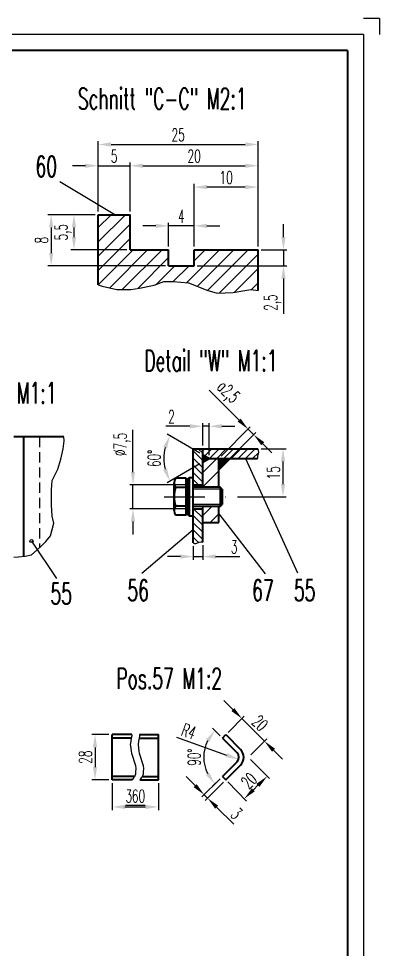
# Model space of a CAD drawing. Extents: x -1561 to -720, y 5788 to 6382.
# Drawn here: x -833.2 to -720.4, y 6090.7 to 6381.8 of the extents above; entities that cross this region are included whole.
import ezdxf

# ---------------------------------------------------------------- set-up
doc = ezdxf.new("R2010")
doc.units = 0
doc.linetypes.add('STRICHPUNKT', pattern=[25.4, 12.7, -6.35, 0, -6.35])
doc.linetypes.add('VERDECKT', pattern=[9.525, 6.35, -3.175])
doc.layers.get('Defpoints').update_dxf_attribs({"linetype": 'CONTINUOUS'})
for name, color, linetype, lineweight in [('ACHSE', 150, 'STRICHPUNKT', 25), ('BEM', 6, 'CONTINUOUS', 25), ('SCHRAFFUR', 252, 'CONTINUOUS', 13), ('TEXT_7', 1, 'CONTINUOUS', 60), ('VERDECKT', 2, 'VERDECKT', 25), ('VOLL_03', 6, 'CONTINUOUS', 25), ('VOLL_05', 7, 'CONTINUOUS', 40)]:
    doc.layers.add(name, color=color, linetype=linetype, lineweight=lineweight)
doc.styles.add('ROMANS', font='romans.shx', dxfattribs={"width": 0.6, "height": 80})
doc.styles.get("Standard").update_dxf_attribs({"font": 'romans.shx', "width": 0.6})
doc.dimstyles.get("Standard").update_dxf_attribs({"dimtxt": 4, "dimasz": 4, "dimexe": 1, "dimexo": 1, "dimgap": 1, "dimtad": 1, "dimdsep": 46, "dimtxsty": 'Standard', "dimcen": 0, "dimclrd": 256, "dimclre": 256, "dimclrt": 256, "dimazin": 0, "dimtfac": 1, "dimtmove": 0, "dimatfit": 3, "dimfxl": 0, "dimtolj": 1, "dimtzin": 0, "dimarcsym": 0})

# ---------------------------------------------------------------- blocks, each defined once
blk = doc.blocks.new('*D144')
at = {"layer": 'BEM', "lineweight": -2}
for p, q in [((-757.39, 6247.28), (-749.53, 6247.28)), ((-750.53, 6243.28), (-750.53, 6236.28)), ((-764.76, 6232.28), (-749.53, 6232.28))]:
    blk.add_line(p, q, dxfattribs=at)
at = {"layer": 'BEM'}
for points in [[(-751.2, 6243.28), (-749.86, 6243.28), (-750.53, 6247.28)], [(-751.2, 6236.28), (-749.86, 6236.28), (-750.53, 6232.28)]]:
    blk.add_solid(points, dxfattribs=at)
at = {"layer": 'Defpoints', "color": 0}
for p in [(-758.39, 6247.28), (-765.76, 6232.28), (-750.53, 6232.28)]:
    blk.add_point(p, dxfattribs=at)
at = {"layer": 'BEM', "insert": (-753.53, 6239.78), "char_height": 4, "attachment_point": 5, "rotation": 90}
blk.add_mtext('\\A1;15', dxfattribs=at)
blk = doc.blocks.new('*D16')
at = {"layer": 'BEM', "lineweight": -2}
for p, q in [((-812.33, 6335.81), (-816.33, 6335.81)), ((-808.33, 6321.51), (-808.33, 6336.81)), ((-808.33, 6335.81), (-798.33, 6335.81)), ((-798.33, 6321.51), (-798.33, 6336.81)), ((-794.33, 6335.81), (-790.33, 6335.81))]:
    blk.add_line(p, q, dxfattribs=at)
at = {"layer": 'BEM'}
for points in [[(-812.33, 6336.48), (-812.33, 6335.14), (-808.33, 6335.81)], [(-794.33, 6336.48), (-794.33, 6335.14), (-798.33, 6335.81)]]:
    blk.add_solid(points, dxfattribs=at)
at = {"layer": 'Defpoints', "color": 0}
for p in [(-798.33, 6335.81), (-808.33, 6320.51), (-798.33, 6320.51)]:
    blk.add_point(p, dxfattribs=at)
at = {"layer": 'BEM', "insert": (-803.33, 6338.81), "char_height": 4, "attachment_point": 5}
blk.add_mtext('\\A1;5', dxfattribs=at)
blk = doc.blocks.new('*D15')
at = {"layer": 'BEM', "lineweight": -2}
for p, q in [((-809.33, 6320.51), (-824.05, 6320.51)), ((-823.05, 6316.51), (-823.05, 6308.51)), ((-787.33, 6304.51), (-824.05, 6304.51))]:
    blk.add_line(p, q, dxfattribs=at)
at = {"layer": 'BEM'}
for points in [[(-823.71, 6316.51), (-822.38, 6316.51), (-823.05, 6320.51)], [(-823.71, 6308.51), (-822.38, 6308.51), (-823.05, 6304.51)]]:
    blk.add_solid(points, dxfattribs=at)
at = {"layer": 'Defpoints', "color": 0}
for p in [(-808.33, 6320.51), (-823.05, 6304.51), (-786.33, 6304.51)]:
    blk.add_point(p, dxfattribs=at)
at = {"layer": 'BEM', "insert": (-826.05, 6312.51), "char_height": 4, "attachment_point": 5, "rotation": 90}
blk.add_mtext('\\A1;8', dxfattribs=at)
blk = doc.blocks.new('*D14')
at = {"layer": 'BEM', "lineweight": -2}
for p, q in [((-809.33, 6320.51), (-816.91, 6320.51)), ((-815.91, 6316.51), (-815.91, 6313.51)), ((-799.33, 6309.51), (-816.91, 6309.51))]:
    blk.add_line(p, q, dxfattribs=at)
at = {"layer": 'BEM'}
for points in [[(-816.58, 6316.51), (-815.25, 6316.51), (-815.91, 6320.51)], [(-816.58, 6313.51), (-815.25, 6313.51), (-815.91, 6309.51)]]:
    blk.add_solid(points, dxfattribs=at)
at = {"layer": 'Defpoints', "color": 0}
for p in [(-808.33, 6320.51), (-815.91, 6309.51), (-798.33, 6309.51)]:
    blk.add_point(p, dxfattribs=at)
at = {"layer": 'BEM', "insert": (-819.3, 6315.01), "char_height": 4, "attachment_point": 5, "rotation": 90}
blk.add_mtext('\\A1;5,5', dxfattribs=at)
blk = doc.blocks.new('*D11')
at = {"layer": 'BEM', "lineweight": -2}
for p, q in [((-790.33, 6317.01), (-794.33, 6317.01)), ((-786.33, 6310.51), (-786.33, 6318.01)), ((-778.33, 6317.01), (-786.33, 6317.01)), ((-778.33, 6310.51), (-778.33, 6318.01)), ((-774.33, 6317.01), (-770.33, 6317.01))]:
    blk.add_line(p, q, dxfattribs=at)
at = {"layer": 'BEM'}
for points in [[(-790.33, 6317.68), (-790.33, 6316.35), (-786.33, 6317.01)], [(-774.33, 6317.68), (-774.33, 6316.35), (-778.33, 6317.01)]]:
    blk.add_solid(points, dxfattribs=at)
at = {"layer": 'Defpoints', "color": 0}
for p in [(-786.33, 6317.01), (-786.33, 6309.51), (-778.33, 6309.51)]:
    blk.add_point(p, dxfattribs=at)
at = {"layer": 'BEM', "insert": (-782.33, 6320.01), "char_height": 4, "attachment_point": 5}
blk.add_mtext('\\A1;4', dxfattribs=at)
blk = doc.blocks.new('*D71')
at = {"layer": 'BEM', "lineweight": -2}
for p, q in [((-797.46, 6240.03), (-797.46, 6253.23)), ((-779.63, 6236.03), (-798.46, 6236.03)), ((-797.46, 6228.53), (-797.46, 6236.03)), ((-779.63, 6228.53), (-798.46, 6228.53)), ((-797.46, 6224.53), (-797.46, 6220.53))]:
    blk.add_line(p, q, dxfattribs=at)
at = {"layer": 'BEM'}
for points in [[(-798.12, 6240.03), (-796.79, 6240.03), (-797.46, 6236.03)], [(-798.12, 6224.53), (-796.79, 6224.53), (-797.46, 6228.53)]]:
    blk.add_solid(points, dxfattribs=at)
at = {"layer": 'Defpoints', "color": 0}
for p in [(-797.46, 6236.03), (-778.63, 6236.03), (-778.63, 6228.53)]:
    blk.add_point(p, dxfattribs=at)
at = {"layer": 'BEM', "insert": (-800.84, 6248.63), "char_height": 4, "attachment_point": 5, "rotation": 90}
blk.add_mtext('\\A1;%%c7,5', dxfattribs=at)
blk = doc.blocks.new('*D63')
at = {"layer": 'BEM', "lineweight": -2}
for p, q in [((-776.5, 6245.93), (-786.79, 6251.87)), ((-776.5, 6242.63), (-786.79, 6236.69))]:
    blk.add_line(p, q, dxfattribs=at)
blk.add_arc((-773.63, 6244.28), 14.19, 166.2067, 193.7933, dxfattribs=at)
at = {"layer": 'BEM'}
for points in [[(-788.03, 6247.91), (-786.79, 6247.41), (-785.92, 6251.37)], [(-786.79, 6241.15), (-788.03, 6240.65), (-785.92, 6237.19)]]:
    blk.add_solid(points, dxfattribs=at)
at = {"layer": 'Defpoints', "color": 0}
for p in [(-787.6, 6246.74), (-775.63, 6245.43), (-773.63, 6244.28), (-773.63, 6244.28), (-775.63, 6243.13)]:
    blk.add_point(p, dxfattribs=at)
at = {"layer": 'BEM', "insert": (-790.82, 6244.28), "char_height": 4, "attachment_point": 5, "rotation": 90}
blk.add_mtext('\\A1;60°', dxfattribs=at)
blk = doc.blocks.new('*D183')
at = {"layer": 'BEM', "lineweight": -2}
for p, q in [((-803.96, 6142.75), (-803.96, 6134.28)), ((-789.5, 6142.75), (-789.5, 6134.28)), ((-799.96, 6135.28), (-793.5, 6135.28))]:
    blk.add_line(p, q, dxfattribs=at)
at = {"layer": 'BEM'}
for points in [[(-799.96, 6135.95), (-799.96, 6134.62), (-803.96, 6135.28)], [(-793.5, 6135.95), (-793.5, 6134.62), (-789.5, 6135.28)]]:
    blk.add_solid(points, dxfattribs=at)
at = {"layer": 'Defpoints', "color": 0}
for p in [(-803.96, 6143.75), (-789.5, 6143.75), (-789.5, 6135.28)]:
    blk.add_point(p, dxfattribs=at)
at = {"layer": 'BEM', "insert": (-796.73, 6138.68), "char_height": 4, "attachment_point": 5}
blk.add_mtext('\\A1;{\\L360}', dxfattribs=at)
blk = doc.blocks.new('*D182')
at = {"layer": 'BEM', "lineweight": -2}
for p, q in [((-804.96, 6157.89), (-810.33, 6157.89)), ((-809.33, 6153.89), (-809.33, 6147.75)), ((-804.96, 6143.75), (-810.33, 6143.75))]:
    blk.add_line(p, q, dxfattribs=at)
at = {"layer": 'BEM'}
for points in [[(-810, 6153.89), (-808.66, 6153.89), (-809.33, 6157.89)], [(-810, 6147.75), (-808.66, 6147.75), (-809.33, 6143.75)]]:
    blk.add_solid(points, dxfattribs=at)
at = {"layer": 'Defpoints', "color": 0}
for p in [(-803.96, 6157.89), (-809.33, 6143.75), (-803.96, 6143.75)]:
    blk.add_point(p, dxfattribs=at)
at = {"layer": 'BEM', "insert": (-812.33, 6150.82), "char_height": 4, "attachment_point": 5, "rotation": 90}
blk.add_mtext('\\A1;28', dxfattribs=at)
blk = doc.blocks.new('*D218')
at = {"layer": 'BEM', "lineweight": -2}
for p, q in [((-750.38, 6313.51), (-750.38, 6317.51)), ((-757.33, 6309.51), (-749.38, 6309.51)), ((-750.38, 6309.51), (-750.38, 6304.51)), ((-777.33, 6304.51), (-749.38, 6304.51)), ((-750.38, 6300.51), (-750.38, 6289.48))]:
    blk.add_line(p, q, dxfattribs=at)
at = {"layer": 'BEM'}
for points in [[(-751.05, 6313.51), (-749.71, 6313.51), (-750.38, 6309.51)], [(-751.05, 6300.51), (-749.71, 6300.51), (-750.38, 6304.51)]]:
    blk.add_solid(points, dxfattribs=at)
at = {"layer": 'Defpoints', "color": 0}
for p in [(-758.33, 6309.51), (-778.33, 6304.51), (-750.38, 6304.51)]:
    blk.add_point(p, dxfattribs=at)
at = {"layer": 'BEM', "insert": (-753.76, 6293), "char_height": 4, "attachment_point": 5, "rotation": 90}
blk.add_mtext('\\A1;2,5', dxfattribs=at)
blk = doc.blocks.new('*D217')
at = {"layer": 'BEM', "lineweight": -2}
for p, q in [((-808.33, 6321.51), (-808.33, 6343.47)), ((-758.33, 6310.51), (-758.33, 6343.47)), ((-804.33, 6342.47), (-762.33, 6342.47))]:
    blk.add_line(p, q, dxfattribs=at)
at = {"layer": 'BEM'}
for points in [[(-804.33, 6343.14), (-804.33, 6341.8), (-808.33, 6342.47)], [(-762.33, 6343.14), (-762.33, 6341.8), (-758.33, 6342.47)]]:
    blk.add_solid(points, dxfattribs=at)
at = {"layer": 'Defpoints', "color": 0}
for p in [(-758.33, 6342.47), (-808.33, 6320.51), (-758.33, 6309.51)]:
    blk.add_point(p, dxfattribs=at)
at = {"layer": 'BEM', "insert": (-783.33, 6345.47), "char_height": 4, "attachment_point": 5}
blk.add_mtext('\\A1;25', dxfattribs=at)
blk = doc.blocks.new('*D216')
at = {"layer": 'BEM', "lineweight": -2}
for p, q in [((-798.33, 6321.51), (-798.33, 6336.81)), ((-794.33, 6335.81), (-762.33, 6335.81)), ((-758.33, 6310.51), (-758.33, 6336.81))]:
    blk.add_line(p, q, dxfattribs=at)
at = {"layer": 'BEM'}
for points in [[(-794.33, 6336.48), (-794.33, 6335.14), (-798.33, 6335.81)], [(-762.33, 6336.48), (-762.33, 6335.14), (-758.33, 6335.81)]]:
    blk.add_solid(points, dxfattribs=at)
at = {"layer": 'Defpoints', "color": 0}
for p in [(-758.33, 6335.81), (-798.33, 6320.51), (-758.33, 6309.51)]:
    blk.add_point(p, dxfattribs=at)
at = {"layer": 'BEM', "insert": (-778.33, 6338.81), "char_height": 4, "attachment_point": 5}
blk.add_mtext('\\A1;20', dxfattribs=at)
blk = doc.blocks.new('*D215')
at = {"layer": 'BEM', "lineweight": -2}
for p, q in [((-778.33, 6310.51), (-778.33, 6330.13)), ((-762.33, 6329.13), (-774.33, 6329.13)), ((-758.33, 6310.51), (-758.33, 6330.13))]:
    blk.add_line(p, q, dxfattribs=at)
at = {"layer": 'BEM'}
for points in [[(-774.33, 6329.8), (-774.33, 6328.46), (-778.33, 6329.13)], [(-762.33, 6329.8), (-762.33, 6328.46), (-758.33, 6329.13)]]:
    blk.add_solid(points, dxfattribs=at)
at = {"layer": 'Defpoints', "color": 0}
for p in [(-778.33, 6329.13), (-778.33, 6309.51), (-758.33, 6309.51)]:
    blk.add_point(p, dxfattribs=at)
at = {"layer": 'BEM', "insert": (-768.33, 6332.13), "char_height": 4, "attachment_point": 5}
blk.add_mtext('\\A1;10', dxfattribs=at)
blk = doc.blocks.new('*D214')
at = {"layer": 'BEM', "lineweight": -2}
for p, q in [((-778.63, 6216.89), (-778.63, 6212.58)), ((-775.63, 6217.14), (-775.63, 6212.58)), ((-782.63, 6213.58), (-786.63, 6213.58)), ((-778.63, 6213.58), (-775.63, 6213.58)), ((-771.63, 6213.58), (-764.03, 6213.58))]:
    blk.add_line(p, q, dxfattribs=at)
at = {"layer": 'BEM'}
for points in [[(-782.63, 6214.25), (-782.63, 6212.91), (-778.63, 6213.58)], [(-771.63, 6214.25), (-771.63, 6212.91), (-775.63, 6213.58)]]:
    blk.add_solid(points, dxfattribs=at)
at = {"layer": 'Defpoints', "color": 0}
for p in [(-778.63, 6217.89), (-775.63, 6218.14), (-775.63, 6213.58)]:
    blk.add_point(p, dxfattribs=at)
at = {"layer": 'BEM', "insert": (-765.83, 6216.58), "char_height": 4, "attachment_point": 5}
blk.add_mtext('\\A1;3', dxfattribs=at)
blk = doc.blocks.new('*D213')
at = {"layer": 'BEM', "lineweight": -2}
for p, q in [((-779.63, 6254.33), (-787.23, 6254.33)), ((-775.63, 6248.28), (-775.63, 6255.33)), ((-773.63, 6254.33), (-775.63, 6254.33)), ((-773.63, 6245.28), (-773.63, 6255.33)), ((-769.63, 6254.33), (-765.63, 6254.33))]:
    blk.add_line(p, q, dxfattribs=at)
at = {"layer": 'BEM'}
for points in [[(-779.63, 6255), (-779.63, 6253.66), (-775.63, 6254.33)], [(-769.63, 6255), (-769.63, 6253.66), (-773.63, 6254.33)]]:
    blk.add_solid(points, dxfattribs=at)
at = {"layer": 'Defpoints', "color": 0}
for p in [(-775.63, 6254.33), (-775.63, 6247.28), (-773.63, 6244.28)]:
    blk.add_point(p, dxfattribs=at)
at = {"layer": 'BEM', "insert": (-785.43, 6257.33), "char_height": 4, "attachment_point": 5}
blk.add_mtext('\\A1;2', dxfattribs=at)
blk = doc.blocks.new('*D212')
at = {"layer": 'BEM', "lineweight": -2}
for p, q in [((-764.28, 6256.29), (-773.62, 6265.62)), ((-769.92, 6244.99), (-760.75, 6254.16)), ((-759.69, 6251.69), (-761.45, 6253.46)), ((-768.16, 6243.22), (-758.98, 6252.4)), ((-756.86, 6248.86), (-754.03, 6246.03))]:
    blk.add_line(p, q, dxfattribs=at)
at = {"layer": 'BEM'}
for points in [[(-763.81, 6256.76), (-764.75, 6255.81), (-761.45, 6253.46)], [(-756.39, 6249.33), (-757.33, 6248.39), (-759.69, 6251.69)]]:
    blk.add_solid(points, dxfattribs=at)
at = {"layer": 'Defpoints', "color": 0}
for p in [(-761.45, 6253.46), (-770.63, 6244.28), (-768.86, 6242.51)]:
    blk.add_point(p, dxfattribs=at)
at = {"layer": 'BEM', "insert": (-767.97, 6264.76), "char_height": 4, "attachment_point": 5, "rotation": 315}
blk.add_mtext('\\A1;a2,5', dxfattribs=at)
blk = doc.blocks.new('*D211')
at = {"layer": 'BEM', "lineweight": -2}
blk.add_line((-783.81, 6157.08), (-768.18, 6151.49), dxfattribs=at)
at = {"layer": 'BEM'}
blk.add_solid([(-767.96, 6152.12), (-768.4, 6150.86), (-764.41, 6150.15)], dxfattribs=at)
at = {"layer": 'Defpoints', "color": 0}
for p in [(-766.3, 6150.82), (-764.41, 6150.15)]:
    blk.add_point(p, dxfattribs=at)
at = {"layer": 'BEM', "insert": (-779.98, 6158.89), "char_height": 4, "attachment_point": 5, "rotation": 340.3406}
blk.add_mtext('\\A1;R4', dxfattribs=at)
blk = doc.blocks.new('*D210')
at = {"layer": 'BEM', "lineweight": -2}
for p, q in [((-778.01, 6141.94), (-780.84, 6144.77)), ((-770.19, 6144.1), (-775.89, 6138.4)), ((-769.12, 6143.04), (-774.83, 6137.34)), ((-775.18, 6139.11), (-774.12, 6138.05)), ((-771.29, 6135.22), (-765.92, 6129.85))]:
    blk.add_line(p, q, dxfattribs=at)
at = {"layer": 'BEM'}
for points in [[(-777.54, 6142.41), (-778.48, 6141.47), (-775.18, 6139.11)], [(-770.82, 6135.69), (-771.76, 6134.75), (-774.12, 6138.05)]]:
    blk.add_solid(points, dxfattribs=at)
at = {"layer": 'Defpoints', "color": 0}
for p in [(-769.48, 6144.81), (-768.42, 6143.75), (-774.12, 6138.05)]:
    blk.add_point(p, dxfattribs=at)
at = {"layer": 'BEM', "insert": (-765.07, 6133.24), "char_height": 4, "attachment_point": 5, "rotation": 315}
blk.add_mtext('\\A1;3', dxfattribs=at)
blk = doc.blocks.new('*D209')
at = {"layer": 'BEM', "lineweight": -2}
for p, q in [((-766.22, 6165.75), (-769.05, 6168.57)), ((-767.71, 6158.6), (-762.68, 6163.63)), ((-763.39, 6162.92), (-756.32, 6155.85)), ((-760.64, 6151.53), (-755.61, 6156.55)), ((-753.49, 6153.02), (-750.66, 6150.19))]:
    blk.add_line(p, q, dxfattribs=at)
at = {"layer": 'BEM'}
for points in [[(-765.75, 6166.22), (-766.69, 6165.28), (-763.39, 6162.92)], [(-753.02, 6153.49), (-753.96, 6152.55), (-756.32, 6155.85)]]:
    blk.add_solid(points, dxfattribs=at)
at = {"layer": 'Defpoints', "color": 0}
for p in [(-768.42, 6157.89), (-756.32, 6155.85), (-761.35, 6150.82)]:
    blk.add_point(p, dxfattribs=at)
at = {"layer": 'BEM', "insert": (-757.73, 6161.5), "char_height": 4, "attachment_point": 5, "rotation": 315}
blk.add_mtext('\\A1;20', dxfattribs=at)
blk = doc.blocks.new('*D208')
at = {"layer": 'BEM', "lineweight": -2}
for p, q in [((-760.65, 6150.1), (-754.8, 6144.13)), ((-767.8, 6143.11), (-761.95, 6137.13)), ((-759.79, 6140.65), (-758.36, 6142.04))]:
    blk.add_line(p, q, dxfattribs=at)
at = {"layer": 'BEM'}
for points in [[(-758.83, 6142.52), (-757.9, 6141.57), (-755.5, 6144.84)], [(-760.26, 6141.12), (-759.33, 6140.17), (-762.65, 6137.85)]]:
    blk.add_solid(points, dxfattribs=at)
at = {"layer": 'Defpoints', "color": 0}
for p in [(-761.35, 6150.82), (-768.5, 6143.83), (-755.5, 6144.84)]:
    blk.add_point(p, dxfattribs=at)
at = {"layer": 'BEM', "insert": (-761.17, 6143.49), "char_height": 4, "attachment_point": 5, "rotation": 44.3488}
blk.add_mtext('\\A1;20', dxfattribs=at)
blk = doc.blocks.new('*D207')
at = {"layer": 'BEM', "lineweight": -2}
for p, q in [((-770.19, 6157.54), (-772.55, 6159.91)), ((-770.19, 6144.1), (-772.55, 6141.73))]:
    blk.add_line(p, q, dxfattribs=at)
blk.add_arc((-763.47, 6150.82), 11.85, 154.4323, 205.5677, dxfattribs=at)
at = {"layer": 'BEM'}
for points in [[(-774.7, 6156.32), (-773.61, 6155.55), (-771.85, 6159.2)], [(-773.61, 6146.09), (-774.7, 6145.32), (-771.85, 6142.44)]]:
    blk.add_solid(points, dxfattribs=at)
at = {"layer": 'Defpoints', "color": 0}
for p in [(-769.48, 6156.83), (-764.88, 6152.23), (-764.88, 6149.41), (-774.91, 6147.75), (-769.48, 6144.81)]:
    blk.add_point(p, dxfattribs=at)
at = {"layer": 'BEM', "insert": (-778.32, 6150.82), "char_height": 4, "attachment_point": 5, "rotation": 90}
blk.add_mtext('\\A1;90°', dxfattribs=at)

msp = doc.modelspace()

# ---------------------------------------------------------------- hatches: boundary and pattern name
at = {"layer": 'SCHRAFFUR'}
h = msp.add_hatch(dxfattribs=at)
h.set_pattern_fill('ANSI31', color=256, style=0)
h.set_pattern_definition([(45, (50, 2042.6136), (-2.245064, 2.245064), [])])
h.paths.add_polyline_path([(-798.3288, 6320.51), (-808.3288, 6320.51), (-808.3288, 6298.5609), (-807.0735, 6298.2023), (-802.4952, 6297.0907), (-798.179, 6297.0907), (-795.4317, 6297.5484), (-790.8538, 6298.4639), (-787.8453, 6299.5755), (-784.9021, 6299.5755), (-780.0622, 6299.1833), (-777.119, 6298.0062), (-774.3721, 6296.8946), (-771.1672, 6295.9788), (-766.1314, 6296.1753), (-762.4691, 6296.8291), (-760.6377, 6297.0907), (-758.3288, 6296.7462), (-758.3288, 6309.51), (-778.3288, 6309.51), (-778.3288, 6304.51), (-786.3288, 6304.51), (-786.3288, 6309.51), (-798.3288, 6309.51)])
h = msp.add_hatch(dxfattribs=at)
h.set_pattern_fill('ANSI31', color=256, scale=0.5, angle=90, style=0)
h.set_pattern_definition([(135, (1072.7961, 1577.647), (-1.122532, -1.122532), [])])
h.paths.add_polyline_path([(-778.6316, 6236.0298), (-775.6316, 6236.0298), (-775.6316, 6247.2798), (-778.6316, 6247.2798)])
h.paths.add_polyline_path([(-775.6316, 6228.5298), (-778.6316, 6228.5298), (-778.6316, 6217.8946), (-778.1861, 6217.7196), (-777.8134, 6217.7196), (-777.5151, 6217.7941), (-776.9934, 6217.9857), (-776.7378, 6218.0604), (-776.2481, 6218.1667), (-775.8434, 6218.1667), (-775.6316, 6218.1365)])
h = msp.add_hatch(dxfattribs=at)
h.set_pattern_fill('ANSI31', color=256, scale=0.5, style=0)
h.set_pattern_definition([(45, (1072.7961, 1577.647), (-1.122532, 1.122532), [])])
h.paths.add_polyline_path([(-775.6316, 6247.2798), (-775.6316, 6245.4345), (-773.6316, 6244.2798), (-758.5121, 6244.2798), (-758.5121, 6244.7406), (-758.4813, 6245.0109), (-758.4813, 6245.1194), (-758.2361, 6246.0999), (-758.2188, 6246.2853), (-758.2727, 6246.741), (-758.3269, 6246.988), (-758.3996, 6247.2798)])
for points in [[(-775.6316, 6245.4345), (-775.6316, 6243.1251), (-773.6316, 6244.2798)], [(-770.6316, 6240.7443), (-767.096, 6244.2798), (-770.6316, 6244.2798)]]:
    msp.add_hatch(color=256, dxfattribs=at).paths.add_polyline_path(points)
h = msp.add_hatch(dxfattribs=at)
h.set_pattern_fill('ANSI31', color=256, style=0)
h.set_pattern_definition([(45, (1072.796, 1577.647), (-2.245064, 2.245064), [])])
h.paths.add_polyline_path([(-775.6316, 6235.2798), (-770.6316, 6235.2798), (-770.6316, 6244.2798), (-773.6316, 6244.2798), (-775.6316, 6243.1251)])
h.paths.add_polyline_path([(-775.6316, 6224.2798), (-770.6316, 6224.2798), (-770.6316, 6229.2798), (-775.6316, 6229.2798)])

# ---------------------------------------------------------------- linework, layer by layer
at = {"layer": 'ACHSE'}
msp.add_line((-787.6923, 6232.2798), (-765.7617, 6232.2798), dxfattribs=at)
at = {"layer": 'BEM'}
for p, q in [((-803.1673, 6320.51), (-820.3376, 6330.7817)), ((-762.2765, 6244.2798), (-746.0053, 6208.5141)), ((-770.6316, 6226.9445), (-756.0695, 6208.1548)), ((-778.6316, 6221.9343), (-794.6557, 6208.316)), ((-829.2077, 6218.4501), (-821.3934, 6206.7304))]:
    msp.add_line(p, q, dxfattribs=at)
for points in [[(-808.3288, 6298.5609), (-807.0735, 6298.2023), (-802.4952, 6297.0907), (-798.179, 6297.0907), (-795.4317, 6297.5484), (-790.8538, 6298.4639), (-787.8453, 6299.5755), (-784.9021, 6299.5755), (-780.0622, 6299.1833), (-777.119, 6298.0062), (-774.3721, 6296.8946), (-771.1672, 6295.9788), (-766.1314, 6296.1753), (-762.4691, 6296.8291), (-760.6377, 6297.0907), (-758.3288, 6296.7462)], [(-834.7329, 6213.3527), (-833.3608, 6213.4647), (-831.1703, 6213.6766), (-829.1918, 6214.1712), (-827.4253, 6215.6549), (-826.2242, 6216.8559), (-824.7404, 6218.3395), (-823.2565, 6220.1058), (-822.1965, 6224.062), (-822.6913, 6226.2522), (-822.9738, 6229.7141), (-822.9738, 6234.4476), (-822.7619, 6237.4148), (-820.9954, 6240.8766), (-820.0062, 6244.0559), (-819.2995, 6247.3058), (-819.017, 6249.7784), (-819.087, 6250.9934)], [(-758.3941, 6247.2798), (-758.3731, 6247.1735), (-758.3269, 6246.988), (-758.2727, 6246.741), (-758.2188, 6246.2853), (-758.2419, 6246.0382), (-758.2649, 6245.8759), (-758.3191, 6245.7677), (-758.4273, 6245.3352), (-758.4813, 6245.119), (-758.4813, 6245.0109), (-758.5121, 6244.7406), (-758.5121, 6244.6092), (-758.5121, 6244.5011), (-758.4806, 6244.2798)], [(-778.6316, 6217.8946), (-778.1861, 6217.7196), (-777.8134, 6217.7196), (-777.5151, 6217.7941), (-776.9934, 6217.9857), (-776.7378, 6218.0604), (-776.2481, 6218.1667), (-775.8434, 6218.1667), (-775.6316, 6218.1365)], [(-797.7886, 6157.8906), (-797.838, 6157.5387), (-797.9727, 6156.7755), (-798.1299, 6155.8999), (-798.2871, 6154.7999), (-798.1524, 6153.6326), (-798.0625, 6152.7571), (-797.9054, 6152.0612), (-797.5237, 6150.8714), (-797.0522, 6149.4571), (-796.6481, 6148.2), (-796.5807, 6147.1898), (-796.6481, 6146.3143), (-796.6481, 6145.5286), (-796.9624, 6144.7429), (-797.2768, 6144.3613), (-797.6926, 6143.7485)], [(-795.3875, 6157.8906), (-795.4369, 6157.5387), (-795.5716, 6156.7755), (-795.7289, 6155.8999), (-795.886, 6154.7999), (-795.7513, 6153.6326), (-795.6615, 6152.7571), (-795.5043, 6152.0612), (-795.1227, 6150.8714), (-794.6511, 6149.4571), (-794.247, 6148.2), (-794.1796, 6147.1898), (-794.247, 6146.3143), (-794.247, 6145.5286), (-794.5613, 6144.7429), (-794.8757, 6144.3613), (-795.2915, 6143.7485)]]:
    msp.add_lwpolyline(points, dxfattribs=at)
msp.add_circle((-829.2077, 6218.4501), 0.5, dxfattribs=at)
at = {"layer": 'VERDECKT', "ltscale": 0.5}
msp.add_line((-826.7329, 6250.9934), (-826.7329, 6216.3473), dxfattribs=at)
at = {"layer": 'VOLL_03', "ltscale": 0.8}
for p, q in [((-720.3783, 6381.8285), (-725.3783, 6381.8285)), ((-720.3783, 6381.8285), (-720.3783, 6376.8285)), ((-725.3783, 6376.8285), (-1556.3783, 6376.8285)), ((-725.3783, 6376.8285), (-725.3783, 5792.8285))]:
    msp.add_line(p, q, dxfattribs=at)
at = {"layer": 'VOLL_03'}
for p, q in [((-769.5907, 6234.6698), (-778.6316, 6234.6698)), ((-769.5907, 6229.8898), (-778.6316, 6229.8898))]:
    msp.add_line(p, q, dxfattribs=at)
at = {"layer": 'VOLL_05', "ltscale": 0.8}
for q in [(-1551.3783, 6371.8285), (-730.3783, 5797.8285)]:
    msp.add_line((-730.3783, 6371.8285), q, dxfattribs=at)
at = {"layer": 'VOLL_05'}
for p, q in [((-808.3288, 6320.51), (-798.3288, 6320.51)), ((-808.3288, 6298.5609), (-808.3288, 6320.51)), ((-798.3288, 6309.51), (-798.3288, 6320.51)), ((-798.3288, 6309.51), (-786.3288, 6309.51)), ((-786.3288, 6304.51), (-786.3288, 6309.51)), ((-778.3288, 6304.51), (-778.3288, 6309.51)), ((-778.3288, 6309.51), (-758.3288, 6309.51)), ((-758.3288, 6296.7462), (-758.3288, 6309.51)), ((-786.3288, 6304.51), (-778.3288, 6304.51)), ((-819.087, 6250.9934), (-834.7329, 6250.9934)), ((-831.7329, 6250.9934), (-831.7329, 6213.6222)), ((-778.6316, 6217.8946), (-778.6316, 6247.2798)), ((-778.6316, 6247.2798), (-758.3941, 6247.2798)), ((-775.6316, 6235.2798), (-775.6316, 6247.2798)), ((-775.6316, 6245.4345), (-773.6316, 6244.2798)), ((-775.6316, 6243.1251), (-773.6316, 6244.2798)), ((-773.6316, 6244.2798), (-758.4806, 6244.2798)), ((-770.6316, 6235.2798), (-770.6316, 6244.2798)), ((-770.6316, 6240.7443), (-767.096, 6244.2798)), ((-780.4316, 6237.7798), (-779.9316, 6238.2798)), ((-779.9316, 6238.2798), (-778.6316, 6238.2798)), ((-779.9316, 6238.2798), (-779.9316, 6226.2798)), ((-784.5753, 6227.9497), (-784.5753, 6236.6099)), ((-780.8066, 6238.0533), (-784.1495, 6238.0533)), ((-780.8066, 6226.5063), (-780.8066, 6238.0533)), ((-780.8066, 6236.8423), (-780.8066, 6238.0533)), ((-780.4316, 6236.3974), (-780.8066, 6236.3974)), ((-780.4316, 6237.7798), (-780.4316, 6226.7798)), ((-780.4316, 6228.1621), (-780.4316, 6236.3974)), ((-778.6316, 6236.0298), (-775.6316, 6236.0298)), ((-770.2007, 6235.2798), (-778.6316, 6235.2798)), ((-770.2007, 6235.2798), (-770.2007, 6229.2798)), ((-769.5907, 6234.6698), (-770.2007, 6235.2798)), ((-780.8066, 6235.1665), (-784.1495, 6235.1665)), ((-769.5907, 6234.6698), (-769.5907, 6229.8898)), ((-770.2007, 6229.2798), (-769.5907, 6229.8898)), ((-780.8066, 6229.393), (-784.1495, 6229.393)), ((-780.4316, 6228.1621), (-780.8066, 6228.1621)), ((-780.8066, 6227.7173), (-780.8066, 6226.5063)), ((-780.4316, 6226.7798), (-779.9316, 6226.2798)), ((-770.2007, 6229.2798), (-778.6316, 6229.2798)), ((-778.6316, 6228.5298), (-775.6316, 6228.5298)), ((-775.6316, 6218.1365), (-775.6316, 6229.2798)), ((-770.6316, 6224.2798), (-770.6316, 6229.2798)), ((-780.8066, 6226.5063), (-784.1495, 6226.5063)), ((-779.9316, 6226.2798), (-778.6316, 6226.2798)), ((-775.6316, 6224.2798), (-770.6316, 6224.2798)), ((-803.964, 6143.7485), (-803.964, 6157.8906)), ((-797.7886, 6157.8906), (-803.964, 6157.8906)), ((-797.9631, 6156.83), (-803.964, 6156.83)), ((-795.562, 6156.83), (-789.4966, 6156.83)), ((-795.3875, 6157.8906), (-789.4966, 6157.8906)), ((-789.4966, 6143.7485), (-789.4966, 6157.8906)), ((-769.4784, 6156.83), (-768.4177, 6157.8906)), ((-769.4784, 6156.83), (-764.8822, 6152.2338)), ((-768.4177, 6157.8906), (-763.8216, 6153.2944)), ((-769.4784, 6144.8092), (-764.8822, 6149.4053)), ((-768.4177, 6143.7485), (-763.8216, 6148.3447)), ((-796.9359, 6144.8092), (-803.964, 6144.8092)), ((-797.6926, 6143.7485), (-803.964, 6143.7485)), ((-795.2915, 6143.7485), (-789.4966, 6143.7485)), ((-794.5348, 6144.8092), (-789.4966, 6144.8092)), ((-769.4784, 6144.8092), (-768.4177, 6143.7485))]:
    msp.add_line(p, q, dxfattribs=at)
for centre, radius, start, end in [((-781.9157, 6236.6099), 2.6596, 147.13278, 212.86722), ((-774.5753, 6232.2798), 10, 163.22135, 196.77865), ((-781.9157, 6227.9497), 2.6596, 147.13278, 212.86722), ((-766.2964, 6150.8196), 2, 315, 45), ((-766.2964, 6150.8196), 3.5, 315, 45)]:
    msp.add_arc(centre, radius, start, end, dxfattribs=at)

# ---------------------------------------------------------------- texts
at = {"layer": 'TEXT_7', "style": 'ROMANS', "width": 0.6}
for s, height, p in [('Schnitt "C-C" M2:1', 6.534407, (-814.6835, 6353.5372)), ('60', 6.53441, (-827.9483, 6332.3197)), ('Detail "W" M1:1', 6.534407, (-793.9176, 6271.5637)), ('Detail "X" M1:1', 6.534407, (-862.3625, 6261.5019)), ('56', 6.53441, (-799.2068, 6199.7769)), ('67', 6.53441, (-760.1871, 6199.7769)), ('55', 6.53441, (-747.1315, 6199.7769)), ('55', 6.53441, (-823.2794, 6198.7421)), ('Pos.57 M1:2', 6.534407, (-802.6879, 6172.1859))]:
    msp.add_text(s, height=height, dxfattribs=at).set_placement(p)

# ---------------------------------------------------------------- dimensions: what is measured, and where the dimension line sits
at = {"layer": 'BEM'}
for base, p1, p2, picture, middle in [((-758.3288, 6342.4688), (-808.3288, 6320.51), (-758.3288, 6309.51), '*D217', (-783.3288, 6345.4688)), ((-798.3288, 6335.8107), (-808.3288, 6320.51), (-798.3288, 6320.51), '*D16', (-803.3288, 6338.8107)), ((-758.3288, 6335.8107), (-798.3288, 6320.51), (-758.3288, 6309.51), '*D216', (-778.3288, 6338.8107)), ((-778.3288, 6329.1299), (-758.3288, 6309.51), (-778.3288, 6309.51), '*D215', (-768.3288, 6332.1299)), ((-786.3288, 6317.014), (-778.3288, 6309.51), (-786.3288, 6309.51), '*D11', (-782.3288, 6320.014))]:
    dim = msp.add_linear_dim(base=base, p1=p1, p2=p2, dimstyle='Standard', override={"dimlfac": 0.5}, dxfattribs=at)
    dim.commit()
    dim.dimension.update_dxf_attribs({"geometry": picture, "text_midpoint": middle})
dim = msp.add_linear_dim(base=(-823.0475, 6304.51), p1=(-808.3288, 6320.51), p2=(-786.3288, 6304.51), angle=90, dimstyle='Standard', override={"dimlfac": 0.5}, dxfattribs=at)
dim.commit()
dim.dimension.update_dxf_attribs({"geometry": '*D15', "text_midpoint": (-826.0475, 6312.51)})
for base, p1, p2, text, override, picture, middle in [((-815.9141, 6309.51), (-808.3288, 6320.51), (-798.3288, 6309.51), '5,5', {"dimlfac": 0.5}, '*D14', (-819.2951, 6315.01)), ((-750.381, 6304.51), (-758.3288, 6309.51), (-778.3288, 6304.51), '2,5', {"dimlfac": 0.5}, '*D218', (-753.7619, 6292.9957)), ((-809.3291, 6143.7485), (-803.964, 6157.8906), (-803.964, 6143.7485), '28', {"dimlfac": 2}, '*D182', (-812.3291, 6150.8196))]:
    dim = msp.add_linear_dim(base=base, p1=p1, p2=p2, angle=90, text=text, dimstyle='Standard', override=override, dxfattribs=at)
    dim.commit()
    dim.dimension.update_dxf_attribs({"geometry": picture, "text_midpoint": middle})
dim = msp.add_aligned_dim(p1=(-768.8638, 6242.512), p2=(-770.6316, 6244.2798), distance=-12.9788, text='a2,5', dimstyle='Standard', dxfattribs=at)
dim.commit()
dim.dimension.update_dxf_attribs({"geometry": '*D212', "text_midpoint": (-767.973, 6264.7574)})
for base, p1, p2, picture, middle in [((-775.6316, 6254.3313), (-773.6316, 6244.2798), (-775.6316, 6247.2798), '*D213', (-785.4316, 6257.3313)), ((-775.6316, 6213.5805), (-778.6316, 6217.8946), (-775.6316, 6218.1365), '*D214', (-765.8316, 6216.5805))]:
    dim = msp.add_linear_dim(base=base, p1=p1, p2=p2, dimstyle='Standard', dxfattribs=at)
    dim.commit()
    dim.dimension.update_dxf_attribs({"geometry": picture, "text_midpoint": middle})
dim = msp.add_linear_dim(base=(-797.4563, 6236.0298), p1=(-778.6316, 6228.5298), p2=(-778.6316, 6236.0298), angle=90, text='%%c7,5', dimstyle='Standard', dxfattribs=at)
dim.commit()
dim.dimension.update_dxf_attribs({"geometry": '*D71', "text_midpoint": (-800.8372, 6248.6298)})
dim = msp.add_angular_dim_2l(base=(-787.6045, 6246.7436), line1=((-775.6316, 6243.1251), (-773.6316, 6244.2798)), line2=((-775.6316, 6245.4345), (-773.6316, 6244.2798)), text='60°', dimstyle='Standard', dxfattribs=at)
dim.commit()
dim.dimension.update_dxf_attribs({"geometry": '*D63', "text_midpoint": (-790.8201, 6244.2798)})
dim = msp.add_linear_dim(base=(-750.5308, 6232.2798), p1=(-758.3941, 6247.2798), p2=(-765.7617, 6232.2798), angle=90, dimstyle='Standard', dxfattribs=at)
dim.commit()
dim.dimension.update_dxf_attribs({"geometry": '*D144', "text_midpoint": (-753.5308, 6239.7798)})
for p1, p2, distance, picture, middle in [((-768.4177, 6157.8906), (-761.3467, 6150.8196), 7.1098, '*D209', (-757.7335, 6161.5038)), ((-768.4981, 6143.8289), (-761.3467, 6150.8196), -8.361, '*D208', (-761.1749, 6143.4906)), ((-769.4784, 6144.8092), (-768.4177, 6143.7485), -8.0619, '*D210', (-765.0674, 6133.2395))]:
    dim = msp.add_aligned_dim(p1=p1, p2=p2, distance=distance, dimstyle='Standard', override={"dimlfac": 2}, dxfattribs=at)
    dim.commit()
    dim.dimension.update_dxf_attribs({"geometry": picture, "text_midpoint": middle})
dim = msp.add_radius_dim(center=(-766.2964, 6150.8196), mpoint=(-764.413, 6150.1467), dimstyle='Standard', override={"dimlfac": 2, "dimtmove": 1}, dxfattribs=at)
dim.commit()
dim.dimension.update_dxf_attribs({"geometry": '*D211', "text_midpoint": (-780.9875, 6156.068), "dimtype": 132})
dim = msp.add_angular_dim_2l(base=(-774.9148, 6147.7524), line1=((-769.4784, 6144.8092), (-764.8822, 6149.4053)), line2=((-769.4784, 6156.83), (-764.8822, 6152.2338)), text='90°', dimstyle='Standard', override={"dimlfac": 2}, dxfattribs=at)
dim.commit()
dim.dimension.update_dxf_attribs({"geometry": '*D207', "text_midpoint": (-778.3186, 6150.8196)})
dim = msp.add_linear_dim(base=(-789.4966, 6135.2833), p1=(-803.964, 6143.7485), p2=(-789.4966, 6143.7485), text='{\\L360}', dimstyle='Standard', override={"dimlfac": 2}, dxfattribs=at)
dim.commit()
dim.dimension.update_dxf_attribs({"geometry": '*D183', "text_midpoint": (-796.7303, 6138.6833)})

doc.saveas('drawing.dxf')
